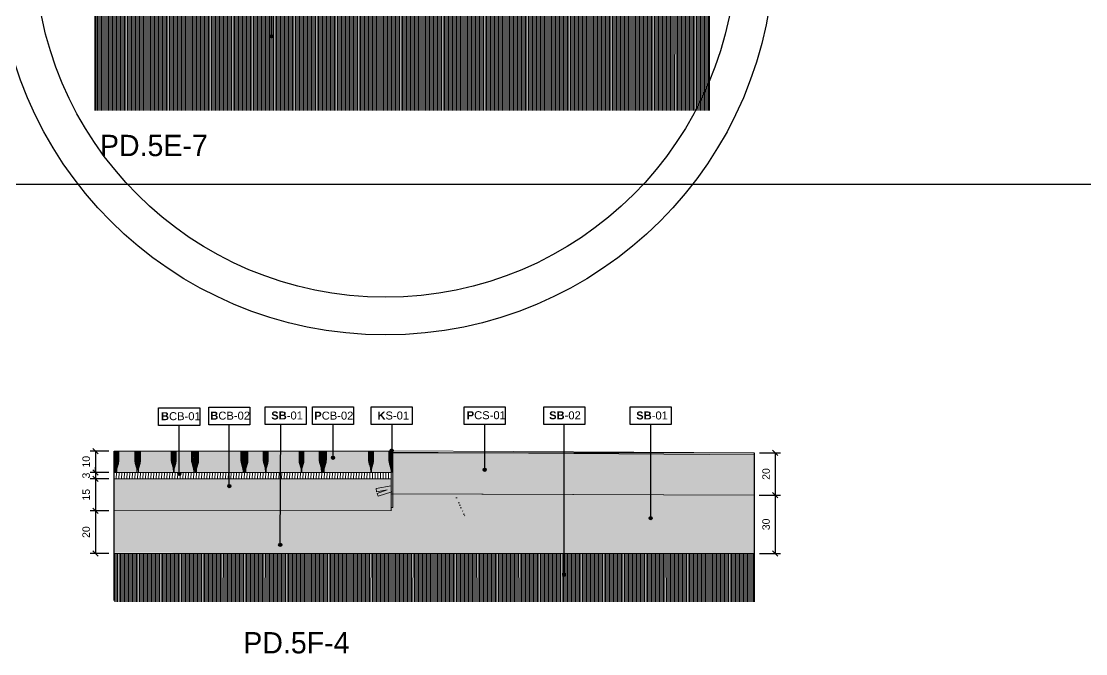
# Model space of a CAD drawing. Header units: metres. Extents: x -325 to 301, y -147 to 149.
# Drawn here: x 66.427 to 71.416, y 71.254 to 74.22 of the extents above; entities that cross this region are included whole.
import ezdxf

# ---------------------------------------------------------------- set-up
doc = ezdxf.new("R2010")
doc.units = ezdxf.units.M
doc.layers.get('Defpoints').update_dxf_attribs({"lineweight": 13})
doc.layers.add('-aux', color=50, linetype='Continuous', plot=False)
doc.layers.add('-AUX-QAD', color=5, linetype='Continuous', plot=False)
doc.layers.add('0-TX-1_25', color=7, linetype='Continuous', true_color=0x3f4f7f)
doc.layers.add('EIT_3 TR sorra', color=7, linetype='Continuous', true_color=0xd8ceb0)
for name, color, linetype, lineweight, true_color in [('03-TR-Paviment_05_Open Joint Precast Pavements', 7, 'Continuous', 5, 0xb3b3b3), ('3-TR sorra granitica', 7, 'Continuous', 0, 0xf2dac9), ('3-TR tot_u', 7, 'Continuous', 5, 0x787878)]:
    doc.layers.add(name, color=color, linetype=linetype, lineweight=lineweight, true_color=true_color)
for name, color, linetype, lineweight in [('1-CM', 7, 'Continuous', 0), ('2-metall', 5, 'Continuous', 0), ('3-TR Seleccionat', 44, 'Continuous', 0), ('3-TR Tot-u', 37, 'Continuous', 0)]:
    doc.layers.add(name, color=color, linetype=linetype, lineweight=lineweight)
for name, color, linetype in [('1-SECCIÓ', 1, 'Continuous'), ('A-KEYPLAN_HATCH', 7, 'Continuous'), ('A_TEXT_2', 7, 'Continuous')]:
    doc.layers.add(name, color=color, linetype=linetype)
doc.styles.get("Standard").update_dxf_attribs({"font": 'arial.ttf'})
doc.styles.add('x-llegenda materials$0$ENGRAVERS', font='TT0586M.TTF')
doc.dimstyles.new('ISO-25', dxfattribs={"dimtxt": 0.1, "dimasz": 0.1, "dimexe": 0.1, "dimexo": 0.1, "dimgap": 0.1, "dimtad": 1, "dimdec": 0, "dimlfac": 100, "dimzin": 9, "dimtxsty": 'Standard', "dimblk": 'OBLIQUE', "dimcen": 0.1, "dimadec": 0, "dimazin": 0, "dimtfac": 1, "dimtdec": 0, "dimtmove": 0, "dimatfit": 3, "dimldrblk": 'OBLIQUE', "dimfxl": 1, "dimarcsym": 0})
pattern_1 = [(44.414693, (37.685095, 1.8964118), (0.00187778743, 0.0066181336), [0.0085328125, -0.0017065625, 0, -0.0017065625])]
pattern_2 = [(44.414693, (38.283749, 1.8962253), (0.00187778743, 0.0066181336), [0.0085328125, -0.0017065625, 0, -0.0017065625])]

# ---------------------------------------------------------------- blocks, each defined once
blk = doc.blocks.new('POINT')
at = {"layer": '0-TX-1_25'}
h = blk.add_hatch(dxfattribs=at)
h.set_pattern_fill('ANGLE', color=256)
h.set_pattern_definition([(0, (-83.747, -12.726), (0, 6.985), [5.08, -1.905]), (90, (-83.747, -12.726), (-6.985, 4e-16), [5.08, -1.905])])
edge = h.paths.add_edge_path()
edge.add_arc((0, 0), 0.0075, 0, 360)
h = blk.add_hatch(color=256, dxfattribs=at)
h.dxf.hatch_style = 1
edge = h.paths.add_edge_path()
edge.add_arc((0, 0), 0.0075, 0, 360)
blk.add_circle((0, 0), 0.0075, dxfattribs=at)
blk = doc.blocks.new('_Oblique')
at = {"color": 0, "lineweight": -2}
blk.add_line((-0.5, -0.5), (0.5, 0.5), dxfattribs=at)
blk = doc.blocks.new('*D1165')
at = {"layer": '0-TX-1_25', "color": 0, "lineweight": -2, "transparency": 16777216}
for p, q in [((69.8866, 72.1969), (69.9861, 72.1969)), ((69.9611, 72.1969), (69.9611, 71.9969)), ((69.8857, 71.9969), (69.9861, 71.9969))]:
    blk.add_line(p, q, dxfattribs=at)
at = {"layer": 'Defpoints', "color": 0, "transparency": 16777216}
for p in [(69.8616, 72.1969), (69.8607, 71.9969), (69.9611, 71.9969)]:
    blk.add_point(p, dxfattribs=at)
at = {"layer": '0-TX-1_25', "color": 0, "lineweight": -2, "transparency": 16777216, "xscale": 0.025, "yscale": 0.025, "zscale": 0.025}
for p, rotation in [((69.9611, 72.1969), 90), ((69.9611, 71.9969), 270)]:
    blk.add_blockref('_Oblique', p, dxfattribs=dict(at, rotation=rotation))
at = {"layer": '0-TX-1_25', "color": 0, "transparency": 16777216, "insert": (69.9182, 72.0969), "char_height": 0.035, "attachment_point": 5, "rotation": 90}
blk.add_mtext('20', dxfattribs=at)
blk = doc.blocks.new('*D1166')
at = {"layer": '0-TX-1_25', "color": 0, "lineweight": -2, "transparency": 16777216}
for p, q in [((69.8866, 71.9969), (69.9861, 71.9969)), ((69.9611, 71.9969), (69.9611, 71.7246)), ((69.8866, 71.7246), (69.9861, 71.7246))]:
    blk.add_line(p, q, dxfattribs=at)
at = {"layer": 'Defpoints', "color": 0, "transparency": 16777216}
for p in [(69.8616, 71.9969), (69.8616, 71.7246), (69.9611, 71.7246)]:
    blk.add_point(p, dxfattribs=at)
at = {"layer": '0-TX-1_25', "color": 0, "lineweight": -2, "transparency": 16777216, "xscale": 0.025, "yscale": 0.025, "zscale": 0.025}
for p, rotation in [((69.9611, 71.9969), 90), ((69.9611, 71.7246), 270)]:
    blk.add_blockref('_Oblique', p, dxfattribs=dict(at, rotation=rotation))
at = {"layer": '0-TX-1_25', "color": 0, "transparency": 16777216, "insert": (69.9182, 71.8607), "char_height": 0.035, "attachment_point": 5, "rotation": 90}
blk.add_mtext('30', dxfattribs=at)
blk = doc.blocks.new('hatch keyplan 2')
at = {"layer": 'A-KEYPLAN_HATCH'}
blk.add_lwpolyline([(0, 0.00548), (0.01287, 0.00548), (0.01287, 0), (0, 0)], close=True, dxfattribs=at)
blk = doc.blocks.new('hatch keyplan')
at = {"layer": 'A-KEYPLAN_HATCH'}
blk.add_blockref('hatch keyplan 2', (1.43058, 0.85215), dxfattribs=at)
blk = doc.blocks.new('SB-01')
at = {"layer": 'A-KEYPLAN_HATCH'}
blk.add_blockref('hatch keyplan', (-1.43058, -0.85215), dxfattribs=at)
at = {"layer": 'A_TEXT_2', "insert": (-0.0008, 0.00403), "char_height": 0.0025, "attachment_point": 1}
blk.add_mtext_dynamic_manual_height_columns('\\pi0.00271;{\\fArial|b1|i0|c0|p34;SB}-01', width=0.0145619, gutter_width=0.015, heights=[0], dxfattribs=at)
blk = doc.blocks.new('SB-02')
at = {"layer": 'A-KEYPLAN_HATCH'}
blk.add_blockref('hatch keyplan', (-1.43058, -0.85215), dxfattribs=at)
at = {"layer": 'A_TEXT_2', "insert": (-0.0008, 0.00408), "char_height": 0.0025, "attachment_point": 1}
blk.add_mtext_dynamic_manual_height_columns('\\pi0.00249;{\\fArial|b1|i0|c0|p34;SB}-02', width=0.0145619, gutter_width=0.015, heights=[0], dxfattribs=at)
blk = doc.blocks.new('PCS01')
at = {"layer": 'A-KEYPLAN_HATCH'}
blk.add_blockref('hatch keyplan', (-1.42958, -0.85215), dxfattribs=at)
at = {"layer": 'A_TEXT_2', "insert": (0.0002, 0.00411), "char_height": 0.0025, "attachment_point": 1}
blk.add_mtext_dynamic_manual_height_columns('\\pi0.00161;{\\fArial|b1|i0|c0|p34;P}CS-01', width=0.0145619, gutter_width=0.015, heights=[0], dxfattribs=at)
blk = doc.blocks.new('B-CB02')
at = {"layer": 'A-KEYPLAN_HATCH'}
blk.add_blockref('hatch keyplan', (-1.43058, -0.85215), dxfattribs=at)
at = {"layer": 'A_TEXT_2', "insert": (-0.0008, 0.00409), "char_height": 0.0025, "attachment_point": 1}
blk.add_mtext_dynamic_manual_height_columns('\\pi0.00129;{\\fArial|b1|i0|c0|p34;B}CB-02', width=0.0145619, gutter_width=0.015, heights=[0], dxfattribs=at)
blk = doc.blocks.new('B-CB01')
at = {"layer": 'A-KEYPLAN_HATCH'}
blk.add_blockref('hatch keyplan', (-1.43058, -0.85215), dxfattribs=at)
at = {"layer": 'A_TEXT_2', "insert": (-0.0008, 0.00411), "char_height": 0.0025, "attachment_point": 1}
blk.add_mtext_dynamic_manual_height_columns('\\pi0.00152;{\\fArial|b1|i0|c0|p34;B}CB-01', width=0.0145619, gutter_width=0.015, heights=[0], dxfattribs=at)
blk = doc.blocks.new('PCB03')
at = {"layer": 'A-KEYPLAN_HATCH'}
blk.add_blockref('hatch keyplan', (-1.42958, -0.85215), dxfattribs=at)
at = {"layer": 'A_TEXT_2', "insert": (0.0002, 0.00399), "char_height": 0.0025, "attachment_point": 1}
blk.add_mtext_dynamic_manual_height_columns('\\pi0.00139;{\\fArial|b1|i0|c0|p34;P}CB-02', width=0.0145619, gutter_width=0.015, heights=[0], dxfattribs=at)
blk = doc.blocks.new('*D1167')
at = {"layer": '0-TX-1_25', "color": 0, "lineweight": -2, "transparency": 16777216}
for p, q in [((66.8379, 72.2046), (66.7491, 72.2046)), ((66.7741, 72.2046), (66.7741, 72.1046)), ((66.8379, 72.1046), (66.7491, 72.1046))]:
    blk.add_line(p, q, dxfattribs=at)
at = {"layer": 'Defpoints', "color": 0, "transparency": 16777216}
for p in [(66.8629, 72.2046), (66.7741, 72.1046), (66.8629, 72.1046)]:
    blk.add_point(p, dxfattribs=at)
at = {"layer": '0-TX-1_25', "color": 0, "lineweight": -2, "transparency": 16777216, "xscale": 0.025, "yscale": 0.025, "zscale": 0.025}
for p, rotation in [((66.7741, 72.2046), 90), ((66.7741, 72.1046), 270)]:
    blk.add_blockref('_Oblique', p, dxfattribs=dict(at, rotation=rotation))
at = {"layer": '0-TX-1_25', "color": 0, "transparency": 16777216, "insert": (66.7312, 72.1546), "char_height": 0.035, "attachment_point": 5, "rotation": 90}
blk.add_mtext('10', dxfattribs=at)
blk = doc.blocks.new('*D1168')
at = {"layer": '0-TX-1_25', "color": 0, "lineweight": -2, "transparency": 16777216}
for p, q in [((66.8379, 72.1046), (66.7491, 72.1046)), ((66.7741, 72.1046), (66.7741, 72.1296)), ((66.7741, 72.1046), (66.7741, 72.0746)), ((66.8379, 72.0746), (66.7491, 72.0746)), ((66.7741, 72.0746), (66.7741, 72.0496))]:
    blk.add_line(p, q, dxfattribs=at)
at = {"layer": 'Defpoints', "color": 0, "transparency": 16777216}
for p in [(66.8629, 72.1046), (66.7741, 72.0746), (66.8629, 72.0746)]:
    blk.add_point(p, dxfattribs=at)
at = {"layer": '0-TX-1_25', "color": 0, "lineweight": -2, "transparency": 16777216, "xscale": 0.025, "yscale": 0.025, "zscale": 0.025}
for p, rotation in [((66.7741, 72.1046), 270), ((66.7741, 72.0746), 90)]:
    blk.add_blockref('_Oblique', p, dxfattribs=dict(at, rotation=rotation))
at = {"layer": '0-TX-1_25', "color": 0, "transparency": 16777216, "insert": (66.7312, 72.0896), "char_height": 0.035, "attachment_point": 5, "rotation": 90}
blk.add_mtext('3', dxfattribs=at)
blk = doc.blocks.new('*D1163')
at = {"layer": '0-TX-1_25', "color": 0, "lineweight": -2, "transparency": 16777216}
for p, q in [((66.8377, 72.0744), (66.7491, 72.0744)), ((66.7741, 72.0744), (66.7741, 71.9246)), ((66.8377, 71.9246), (66.7491, 71.9246))]:
    blk.add_line(p, q, dxfattribs=at)
at = {"layer": 'Defpoints', "color": 0, "transparency": 16777216}
for p in [(66.8627, 72.0744), (66.7741, 71.9246), (66.8627, 71.9246)]:
    blk.add_point(p, dxfattribs=at)
at = {"layer": '0-TX-1_25', "color": 0, "lineweight": -2, "transparency": 16777216, "xscale": 0.025, "yscale": 0.025, "zscale": 0.025}
for p, rotation in [((66.7741, 72.0744), 90), ((66.7741, 71.9246), 270)]:
    blk.add_blockref('_Oblique', p, dxfattribs=dict(at, rotation=rotation))
at = {"layer": '0-TX-1_25', "color": 0, "transparency": 16777216, "insert": (66.7312, 71.9995), "char_height": 0.035, "attachment_point": 5, "rotation": 90}
blk.add_mtext('15', dxfattribs=at)
blk = doc.blocks.new('*D1164')
at = {"layer": '0-TX-1_25', "color": 0, "lineweight": -2, "transparency": 16777216}
for p, q in [((66.8374, 71.9244), (66.7491, 71.9244)), ((66.7741, 71.9244), (66.7741, 71.7246)), ((66.8374, 71.7246), (66.7491, 71.7246))]:
    blk.add_line(p, q, dxfattribs=at)
at = {"layer": 'Defpoints', "color": 0, "transparency": 16777216}
for p in [(66.8624, 71.9244), (66.7741, 71.7246), (66.8624, 71.7246)]:
    blk.add_point(p, dxfattribs=at)
at = {"layer": '0-TX-1_25', "color": 0, "lineweight": -2, "transparency": 16777216, "xscale": 0.025, "yscale": 0.025, "zscale": 0.025}
for p, rotation in [((66.7741, 71.9244), 90), ((66.7741, 71.7246), 270)]:
    blk.add_blockref('_Oblique', p, dxfattribs=dict(at, rotation=rotation))
at = {"layer": '0-TX-1_25', "color": 0, "transparency": 16777216, "insert": (66.7312, 71.8245), "char_height": 0.035, "attachment_point": 5, "rotation": 90}
blk.add_mtext('20', dxfattribs=at)
blk = doc.blocks.new('K05')
at = {"layer": 'A-KEYPLAN_HATCH'}
blk.add_blockref('hatch keyplan', (-1.43058, -0.85215), dxfattribs=at)
at = {"layer": 'A_TEXT_2', "insert": (-0.0008, 0.00402), "char_height": 0.0025, "attachment_point": 1}
blk.add_mtext_dynamic_manual_height_columns('\\pi0.00278;{\\fArial|b1|i0|c0|p34;K}S-01', width=0.0145619, gutter_width=0.015, heights=[0], dxfattribs=at)
blk = doc.blocks.new('PROFIL 150x1')
at = {"layer": '2-metall'}
blk.add_hatch(color=256, dxfattribs=at).paths.add_polyline_path([(-0.0016, 0.1501), (-0.0016, 0.003), (-0.0015, -0.0467), (-0.0065, -0.0467), (-0.0066, 0.1501)])
blk.add_line((-0.0066, 0), (-0.0066, 0), dxfattribs=at)
for points in [[(-0.0065, -0.0467), (-0.0015, -0.0467), (-0.0065, -0.0467), (-0.0066, 0.1501), (-0.0016, 0.1501)], [(-0.0009, 0.0288), (0.0512, 0.0192), (0.0491, 0.0078), (0.013, 0.0145), (0.0473, 0.0025), (0.0437, -0.0076), (-0.0037, 0.0083)]]:
    blk.add_lwpolyline(points, dxfattribs=at)

msp = doc.modelspace()

# ---------------------------------------------------------------- hatches: boundary and pattern name
at = {"layer": '03-TR-Paviment_05_Open Joint Precast Pavements'}
h = msp.add_hatch(color=256, dxfattribs=at)
h.dxf.hatch_style = 1
edge = h.paths.add_edge_path()
edge.add_line((66.9692, 72.1042), (66.9692, 72.1123))
edge.add_arc((66.9208, 72.1124), 0.0484, 359.9821, 375.9812)
edge.add_line((66.9673, 72.1257), (66.9614, 72.1464))
edge.add_arc((67.0163, 72.1622), 0.0571, 179.9821, 195.9812, ccw=False)
edge.add_line((66.9592, 72.1622), (66.9592, 72.2033))
edge.add_line((66.9592, 72.2033), (66.9584, 72.2033))
edge.add_line((66.9584, 72.2033), (66.9584, 72.2042))
edge.add_line((66.9584, 72.2042), (66.8851, 72.2042))
edge.add_line((66.8851, 72.2042), (66.8851, 72.2033))
edge.add_line((66.8851, 72.2033), (66.8843, 72.2033))
edge.add_line((66.8843, 72.2033), (66.8843, 72.1622))
edge.add_arc((66.8271, 72.1622), 0.0571, 343.9831, 359.9821, ccw=False)
edge.add_line((66.8821, 72.1465), (66.8761, 72.1257))
edge.add_arc((66.9226, 72.1124), 0.0484, 163.9831, 179.9821)
edge.add_line((66.8742, 72.1124), (66.8742, 72.1042))
edge.add_line((66.8742, 72.1042), (66.9692, 72.1042))
h = msp.add_hatch(color=256, dxfattribs=at)
h.dxf.hatch_style = 1
edge = h.paths.add_edge_path()
edge.add_line((67.1417, 72.1041), (67.1417, 72.1123))
edge.add_arc((67.0933, 72.1123), 0.0484, 359.9821, 375.9812)
edge.add_line((67.1398, 72.1256), (67.1339, 72.1464))
edge.add_arc((67.1888, 72.1621), 0.0571, 179.9821, 195.9812, ccw=False)
edge.add_line((67.1317, 72.1621), (67.1317, 72.2033))
edge.add_line((67.1317, 72.2033), (67.1309, 72.2033))
edge.add_line((67.1309, 72.2033), (67.1309, 72.2041))
edge.add_line((67.1309, 72.2041), (66.985, 72.2041))
edge.add_line((66.985, 72.2041), (66.985, 72.2033))
edge.add_line((66.985, 72.2033), (66.9843, 72.2033))
edge.add_line((66.9843, 72.2033), (66.9842, 72.1622))
edge.add_arc((66.9271, 72.1622), 0.0571, 343.9831, 359.9821, ccw=False)
edge.add_line((66.982, 72.1464), (66.9761, 72.1257))
edge.add_arc((67.0226, 72.1123), 0.0484, 163.9831, 179.9821)
edge.add_line((66.9742, 72.1123), (66.9742, 72.1041))
edge.add_line((66.9742, 72.1041), (67.1417, 72.1041))
h = msp.add_hatch(color=256, dxfattribs=at)
h.dxf.hatch_style = 1
edge = h.paths.add_edge_path()
edge.add_line((67.2366, 72.1041), (67.2366, 72.1123))
edge.add_arc((67.1882, 72.1123), 0.0484, 359.9821, 375.9812)
edge.add_line((67.2348, 72.1256), (67.2288, 72.1464))
edge.add_arc((67.2838, 72.1621), 0.0571, 179.9821, 195.9812, ccw=False)
edge.add_line((67.2266, 72.1621), (67.2266, 72.2032))
edge.add_line((67.2266, 72.2032), (67.2258, 72.2032))
edge.add_line((67.2258, 72.2032), (67.2258, 72.2041))
edge.add_line((67.2258, 72.2041), (67.1525, 72.2041))
edge.add_line((67.1525, 72.2041), (67.1525, 72.2032))
edge.add_line((67.1525, 72.2032), (67.1517, 72.2032))
edge.add_line((67.1517, 72.2032), (67.1517, 72.1621))
edge.add_arc((67.0946, 72.1621), 0.0571, 343.9831, 359.9821, ccw=False)
edge.add_line((67.1495, 72.1464), (67.1436, 72.1256))
edge.add_arc((67.1901, 72.1123), 0.0484, 163.9831, 179.9821)
edge.add_line((67.1417, 72.1123), (67.1417, 72.1041))
edge.add_line((67.1417, 72.1041), (67.2366, 72.1041))
h = msp.add_hatch(color=256, dxfattribs=at)
h.dxf.hatch_style = 1
edge = h.paths.add_edge_path()
edge.add_line((67.4679, 72.104), (67.4679, 72.1122))
edge.add_arc((67.4195, 72.1122), 0.0484, 359.9821, 375.9812)
edge.add_line((67.466, 72.1255), (67.4601, 72.1463))
edge.add_arc((67.515, 72.162), 0.0571, 179.9821, 195.9812, ccw=False)
edge.add_line((67.4579, 72.162), (67.4579, 72.2032))
edge.add_line((67.4579, 72.2032), (67.4571, 72.2032))
edge.add_line((67.4571, 72.2032), (67.4571, 72.204))
edge.add_line((67.4571, 72.204), (67.2575, 72.2041))
edge.add_line((67.2575, 72.2041), (67.2575, 72.2032))
edge.add_line((67.2575, 72.2032), (67.2567, 72.2032))
edge.add_line((67.2567, 72.2032), (67.2567, 72.1621))
edge.add_arc((67.1995, 72.1621), 0.0571, 343.9831, 359.9821, ccw=False)
edge.add_line((67.2545, 72.1463), (67.2485, 72.1256))
edge.add_arc((67.2951, 72.1122), 0.0484, 163.9831, 179.9821)
edge.add_line((67.2466, 72.1123), (67.2466, 72.1041))
edge.add_line((67.2466, 72.1041), (67.4679, 72.104))
h = msp.add_hatch(color=256, dxfattribs=at)
h.dxf.hatch_style = 1
edge = h.paths.add_edge_path()
edge.add_line((67.5728, 72.104), (67.5728, 72.1122))
edge.add_arc((67.5244, 72.1122), 0.0484, 359.9822, 375.9812)
edge.add_line((67.571, 72.1255), (67.565, 72.1462))
edge.add_arc((67.62, 72.162), 0.0571, 179.9821, 195.9812, ccw=False)
edge.add_line((67.5628, 72.162), (67.5628, 72.2031))
edge.add_line((67.5628, 72.2031), (67.562, 72.2031))
edge.add_line((67.562, 72.2031), (67.562, 72.204))
edge.add_line((67.562, 72.204), (67.4887, 72.204))
edge.add_line((67.4887, 72.204), (67.4887, 72.2031))
edge.add_line((67.4887, 72.2031), (67.4879, 72.2031))
edge.add_line((67.4879, 72.2031), (67.4879, 72.162))
edge.add_arc((67.4308, 72.162), 0.0571, 343.9831, 359.9821, ccw=False)
edge.add_line((67.4857, 72.1463), (67.4798, 72.1255))
edge.add_arc((67.5263, 72.1122), 0.0484, 163.9831, 179.9821)
edge.add_line((67.4779, 72.1122), (67.4779, 72.104))
edge.add_line((67.4779, 72.104), (67.5728, 72.104))
h = msp.add_hatch(color=256, dxfattribs=at)
h.dxf.hatch_style = 1
edge = h.paths.add_edge_path()
edge.add_line((67.7403, 72.1039), (67.7403, 72.1121))
edge.add_arc((67.6919, 72.1121), 0.0484, 359.9821, 375.9812)
edge.add_line((67.7385, 72.1255), (67.7325, 72.1462))
edge.add_arc((67.7875, 72.1619), 0.0571, 179.9821, 195.9812, ccw=False)
edge.add_line((67.7303, 72.1619), (67.7303, 72.2031))
edge.add_line((67.7303, 72.2031), (67.7295, 72.2031))
edge.add_line((67.7295, 72.2031), (67.7295, 72.2039))
edge.add_line((67.7295, 72.2039), (67.5837, 72.204))
edge.add_line((67.5837, 72.204), (67.5837, 72.2031))
edge.add_line((67.5837, 72.2031), (67.5829, 72.2031))
edge.add_line((67.5829, 72.2031), (67.5829, 72.162))
edge.add_arc((67.5257, 72.162), 0.0571, 343.9831, 359.9821, ccw=False)
edge.add_line((67.5807, 72.1462), (67.5747, 72.1255))
edge.add_arc((67.6213, 72.1121), 0.0484, 163.9831, 179.9821)
edge.add_line((67.5728, 72.1122), (67.5728, 72.104))
edge.add_line((67.5728, 72.104), (67.7403, 72.1039))
h = msp.add_hatch(color=256, dxfattribs=at)
h.dxf.hatch_style = 1
edge = h.paths.add_edge_path()
edge.add_line((67.8353, 72.1039), (67.8353, 72.1121))
edge.add_arc((67.7869, 72.1121), 0.0484, 359.9821, 375.9812)
edge.add_line((67.8334, 72.1254), (67.8275, 72.1462))
edge.add_arc((67.8824, 72.1619), 0.0571, 179.9821, 195.9812, ccw=False)
edge.add_line((67.8253, 72.1619), (67.8253, 72.203))
edge.add_line((67.8253, 72.203), (67.8245, 72.203))
edge.add_line((67.8245, 72.203), (67.8245, 72.2039))
edge.add_line((67.8245, 72.2039), (67.7512, 72.2039))
edge.add_line((67.7512, 72.2039), (67.7512, 72.2031))
edge.add_line((67.7512, 72.2031), (67.7504, 72.2031))
edge.add_line((67.7504, 72.2031), (67.7504, 72.1619))
edge.add_arc((67.6932, 72.162), 0.0571, 343.9831, 359.9822, ccw=False)
edge.add_line((67.7482, 72.1462), (67.7422, 72.1255))
edge.add_arc((67.7888, 72.1121), 0.0484, 163.9831, 179.9821)
edge.add_line((67.7403, 72.1121), (67.7403, 72.1039))
edge.add_line((67.7403, 72.1039), (67.8353, 72.1039))
h = msp.add_hatch(color=256, dxfattribs=at)
h.dxf.hatch_style = 1
edge = h.paths.add_edge_path()
edge.add_line((68.0665, 72.1038), (68.0665, 72.112))
edge.add_arc((68.0181, 72.112), 0.0484, 359.9821, 375.9812)
edge.add_line((68.0647, 72.1254), (68.0587, 72.1461))
edge.add_arc((68.1137, 72.1618), 0.0571, 179.9821, 195.9812, ccw=False)
edge.add_line((68.0565, 72.1618), (68.0565, 72.203))
edge.add_line((68.0565, 72.203), (68.0557, 72.203))
edge.add_line((68.0557, 72.203), (68.0557, 72.2038))
edge.add_line((68.0557, 72.2038), (67.8562, 72.2039))
edge.add_line((67.8562, 72.2039), (67.8562, 72.203))
edge.add_line((67.8562, 72.203), (67.8554, 72.203))
edge.add_line((67.8554, 72.203), (67.8553, 72.1619))
edge.add_arc((67.7982, 72.1619), 0.0571, 343.9831, 359.9822, ccw=False)
edge.add_line((67.8531, 72.1462), (67.8472, 72.1254))
edge.add_arc((67.8937, 72.1121), 0.0484, 163.9831, 179.9821)
edge.add_line((67.8453, 72.1121), (67.8453, 72.1039))
edge.add_line((67.8453, 72.1039), (68.0665, 72.1038))
h = msp.add_hatch(color=256, dxfattribs=at)
h.dxf.hatch_style = 1
edge = h.paths.add_edge_path()
edge.add_line((68.1615, 72.1042), (68.1615, 72.1124))
edge.add_arc((68.1131, 72.1124), 0.0484, 359.9821, 375.9812)
edge.add_line((68.1596, 72.1257), (68.1537, 72.1465))
edge.add_arc((68.2086, 72.1622), 0.0571, 179.9821, 195.9812, ccw=False)
edge.add_line((68.1515, 72.1622), (68.1515, 72.2033))
edge.add_line((68.1515, 72.2033), (68.1507, 72.2033))
edge.add_line((68.1507, 72.2033), (68.1507, 72.2042))
edge.add_line((68.1507, 72.2042), (68.0774, 72.2042))
edge.add_line((68.0774, 72.2042), (68.0774, 72.2034))
edge.add_line((68.0774, 72.2034), (68.0766, 72.2034))
edge.add_line((68.0766, 72.2034), (68.0766, 72.1622))
edge.add_arc((68.0194, 72.1623), 0.0571, 343.9831, 359.9821, ccw=False)
edge.add_line((68.0744, 72.1465), (68.0684, 72.1258))
edge.add_arc((68.115, 72.1124), 0.0484, 163.9831, 179.9821)
edge.add_line((68.0665, 72.1124), (68.0665, 72.1042))
edge.add_line((68.0665, 72.1042), (68.1615, 72.1042))
at = {"layer": '3-TR Seleccionat'}
h = msp.add_hatch(dxfattribs=at)
h.set_pattern_fill('ANSI31', color=256, scale=0.002, angle=225, style=0)
h.set_pattern_definition([(270, (441144.3122525, -650762.196315), (-0.00635, -2e-18), [])])
h.paths.add_polyline_path([(66.7713, 73.8009), (69.6513, 73.8009), (69.6473, 74.5159), (67.9838, 74.4828), (67.9309, 74.2829), (66.771, 74.2827)])
h = msp.add_hatch(dxfattribs=at)
h.set_pattern_fill('ANSI31', color=256, scale=0.002, angle=45, style=0)
h.set_pattern_definition([(90, (-441007.410544, -650764.6705644), (-0.00635, 1e-18), [])])
h.paths.add_polyline_path([(68.5196, 71.7246), (68.5154, 71.7246), (68.1629, 71.7246), (66.8629, 71.7246), (66.8616, 71.4969), (69.8616, 71.4969), (69.8616, 71.7246)])
at = {"layer": '3-TR sorra granitica'}
h = msp.add_hatch(dxfattribs=at)
h.set_pattern_fill('LINE', color=256, scale=0.1, angle=52.7216, style=0)
h.set_pattern_definition([(88.3680556, (96.542492, 279.543526), (-0.0124949299, 0.0003559869), [])])
h.paths.add_polyline_path([(66.8629, 72.1046), (66.8629, 72.0746), (68.1602, 72.0746), (68.1629, 72.1046)])
at = {"layer": '3-TR Tot-u'}
h = msp.add_hatch(dxfattribs=at)
h.set_pattern_fill('EARTH', color=256, scale=0.005, angle=-80.8248, style=0)
h.set_pattern_definition([(279.175244, (20.832188, 76.938683), (0.036406452, -0.026281081), [0.03175, -0.03175]), (279.175244, (20.843942, 76.940582), (0.036406452, -0.026281081), [0.03175, -0.03175]), (279.175244, (20.855696, 76.94248), (0.036406452, -0.026281081), [0.03175, -0.03175]), (9.175244, (20.860246, 76.939195), (0.026281081, 0.036406452), [0.03175, -0.03175]), (9.175244, (20.862145, 76.92744), (0.026281081, 0.036406452), [0.03175, -0.03175]), (9.175244, (20.864043, 76.915687), (0.026281081, 0.036406452), [0.03175, -0.03175])])
h.paths.add_polyline_path([(68.5892, 71.7246), (69.8616, 71.7246), (69.8616, 71.9969), (68.1602, 72.0043), (68.1602, 71.9245), (66.8629, 71.9246), (66.862, 71.7277)])
h = msp.add_hatch(dxfattribs=at)
h.set_pattern_fill('EARTH', color=256, scale=0.005, angle=-80.8248, style=0)
h.set_pattern_definition([(44.999999995, (-269464.74701, 738634.193155), (3.8e-12, 0.0449012806053), [0.03175, -0.03175]), (44.999999995, (-269464.75543, 738634.201574), (3.8e-12, 0.0449012806053), [0.03175, -0.03175]), (44.999999995, (-269464.76385, 738634.209993), (3.8e-12, 0.0449012806053), [0.03175, -0.03175]), (134.999999995, (-269464.76385, 738634.215606), (-0.0449012806053, 3.8e-12), [0.03175, -0.03175]), (134.999999995, (-269464.75543, 738634.224025), (-0.0449012806053, 3.8e-12), [0.03175, -0.03175]), (134.999999995, (-269464.74701, 738634.232444), (-0.0449012806053, 3.8e-12), [0.03175, -0.03175])])
h.paths.add_polyline_path([(68.5183, 71.8709), (68.5196, 71.8709), (68.4616, 71.9969)])
at = {"layer": '3-TR tot_u'}
h = msp.add_hatch(dxfattribs=at)
h.set_pattern_fill('AR-CONC', color=256, scale=0.0002, angle=90.2664)
h.set_pattern_definition([(140.266414, (34.146958, 4.47778), (0.003018359, 0.036451363), [0.00381, -0.04191]), (85.266414, (34.14696, 4.47778), (-0.038178181, -0.007226283), [0.003048, -0.033528117]), (190.71786, (34.14721, 4.480817), (-0.035159821, 0.02922508), [0.003238002, -0.035618049]), (136.450614, (34.1368, 4.477732), (0.008156283, 0.05425432), [0.005715, -0.062865]), (186.90197, (34.13748, 4.482254), (-0.049705466, 0.047250218), [0.004857005, -0.05342712]), (81.450565, (34.1368, 4.47773), (-0.049705466, 0.047250218), [0.004571993, -0.050291946]), (111.266414, (34.139315, 4.482824), (0.020311824, 0.030417653), [0.00381, -0.04191]), (56.266414, (34.139315, 4.482824), (-0.036894668, 0.012188985), [0.003048, -0.033528]), (161.71786, (34.141007, 4.48536), (-0.016582845, 0.042606638), [0.003238002, -0.035617988]), (127.766414, (34.146958, 4.47778), (-0.0169136972, 0.0005390813), [0, -0.0331216, 0, -0.034036, 0, -0.033655]), (97.766414, (34.146958, 4.47778), (-0.020098038, 0.0132706243), [0, -0.0194056, 0, -0.0323596, 0, -0.012827]), (57.766414, (34.147011, 4.466451), (0.0010196429, 0.0271231534), [0, -0.0127, 0, -0.039624, 0, -0.052578]), (47.766414, (34.147035, 4.461372), (-0.005222997, 0.0296018704), [0, -0.01651, 0, -0.0263144, 0, -0.037338])])
h.paths.add_polyline_path([(68.1702, 72.1967), (68.1702, 72.0043), (69.8616, 71.9969), (69.8616, 72.1869)])
h = msp.add_hatch(dxfattribs=at)
h.set_pattern_fill('AR-CONC', color=256, scale=0.0002, angle=90.2664)
h.set_pattern_definition([(140.266414, (32.54827, 4.355625), (0.003018359, 0.036451363), [0.00381, -0.04191]), (85.266414, (32.54827, 4.355625), (-0.038178181, -0.007226283), [0.003048, -0.033528117]), (190.71786, (32.548522, 4.358662), (-0.035159821, 0.02922508), [0.003238002, -0.035618049]), (136.450614, (32.53811, 4.355577), (0.008156283, 0.05425432), [0.005715, -0.062865]), (186.90197, (32.53879, 4.3601), (-0.049705466, 0.047250218), [0.004857005, -0.05342712]), (81.450565, (32.53811, 4.35558), (-0.049705466, 0.047250218), [0.004571993, -0.050291946]), (111.266414, (32.540627, 4.36067), (0.020311824, 0.030417653), [0.00381, -0.04191]), (56.266414, (32.540627, 4.36067), (-0.036894668, 0.012188985), [0.003048, -0.033528]), (161.71786, (32.54232, 4.363204), (-0.016582845, 0.042606638), [0.003238002, -0.035617988]), (127.766414, (32.548271, 4.355625), (-0.0169136972, 0.0005390813), [0, -0.0331216, 0, -0.034036, 0, -0.033655]), (97.766414, (32.548271, 4.355625), (-0.020098038, 0.0132706243), [0, -0.0194056, 0, -0.0323596, 0, -0.012827]), (57.766414, (32.548324, 4.344296), (0.0010196429, 0.0271231534), [0, -0.0127, 0, -0.039624, 0, -0.052578]), (47.766414, (32.548347, 4.339216), (-0.005222997, 0.0296018704), [0, -0.01651, 0, -0.0263144, 0, -0.037338])])
h.paths.add_polyline_path([(68.1602, 72.0746), (66.8629, 72.0746), (66.8629, 71.9246), (66.8759, 71.9246), (68.1602, 71.9246)])
at = {"layer": 'EIT_3 TR sorra'}
h = msp.add_hatch(dxfattribs=at)
h.set_pattern_fill('ANSI36', color=256, scale=0.001075, angle=-0.5853, style=0, double=1)
h.set_pattern_definition([(44.414693, (37.5843344, 1.895571), (0.00187778743, 0.0066181336), [0.0085328125, -0.0017065625, 0, -0.0017065625])])
edge = h.paths.add_edge_path()
edge.add_line((66.8734, 72.1033), (66.8742, 72.1046))
edge.add_line((66.8742, 72.1046), (66.8629, 72.1046))
edge.add_line((66.8629, 72.1046), (66.8628, 72.1426))
edge.add_line((66.8628, 72.1426), (66.8629, 72.1609))
edge.add_line((66.8629, 72.1609), (66.8629, 72.2025))
edge.add_line((66.8629, 72.2025), (66.8835, 72.2025))
edge.add_line((66.8835, 72.2025), (66.8835, 72.1613))
edge.add_arc((66.8263, 72.1614), 0.0571, 343.9831, 359.9821, ccw=False)
edge.add_line((66.8813, 72.1456), (66.8753, 72.1248))
edge.add_arc((66.9037, 72.1132), 0.0307, 157.6871, 196.1769)
edge.add_line((66.8742, 72.1046), (66.8734, 72.1033))
h = msp.add_hatch(dxfattribs=at)
h.set_pattern_fill('ANSI36', color=256, scale=0.001075, angle=-0.5853, style=0, double=1)
h.set_pattern_definition(pattern_1)
edge = h.paths.add_edge_path()
edge.add_line((66.9742, 72.1041), (66.9692, 72.1123))
edge.add_arc((66.944, 72.1156), 0.0254, 352.5769, 383.3823)
edge.add_line((66.9673, 72.1257), (66.9622, 72.1434))
edge.add_line((66.9622, 72.1434), (66.9592, 72.1617))
edge.add_line((66.9592, 72.1617), (66.9592, 72.2033))
edge.add_line((66.9592, 72.2033), (66.9843, 72.2033))
edge.add_line((66.9843, 72.2033), (66.9842, 72.1622))
edge.add_arc((66.9271, 72.1622), 0.0571, 343.9831, 359.9821, ccw=False)
edge.add_line((66.982, 72.1464), (66.9761, 72.1257))
edge.add_arc((66.9596, 72.1257), 0.0165, 305.6476, 359.801, ccw=False)
edge.add_line((66.9692, 72.1123), (66.9742, 72.1041))
h = msp.add_hatch(dxfattribs=at)
h.set_pattern_fill('ANSI36', color=256, scale=0.001075, angle=-0.5853, style=0, double=1)
h.set_pattern_definition(pattern_1)
edge = h.paths.add_edge_path()
edge.add_line((67.1417, 72.1041), (67.1417, 72.1123))
edge.add_arc((67.0933, 72.1123), 0.0484, 359.9821, 375.9812)
edge.add_line((67.1398, 72.1256), (67.1339, 72.1464))
edge.add_arc((67.1888, 72.1621), 0.0571, 179.9822, 195.9812, ccw=False)
edge.add_line((67.1317, 72.1621), (67.1317, 72.2033))
edge.add_line((67.1317, 72.2033), (67.1517, 72.2032))
edge.add_line((67.1517, 72.2032), (67.1517, 72.1621))
edge.add_arc((67.0946, 72.1621), 0.0571, 343.9831, 359.9821, ccw=False)
edge.add_line((67.1495, 72.1464), (67.1436, 72.1256))
edge.add_arc((67.1901, 72.1123), 0.0484, 163.9831, 179.9821)
edge.add_line((67.1417, 72.1123), (67.1417, 72.1041))
h = msp.add_hatch(dxfattribs=at)
h.set_pattern_fill('ANSI36', color=256, scale=0.001075, angle=-0.5853, style=0, double=1)
h.set_pattern_definition(pattern_1)
edge = h.paths.add_edge_path()
edge.add_line((67.2466, 72.1041), (67.2366, 72.1041))
edge.add_line((67.2366, 72.1041), (67.2366, 72.1123))
edge.add_arc((67.1882, 72.1123), 0.0484, 359.9821, 375.9812)
edge.add_line((67.2348, 72.1256), (67.2288, 72.1463))
edge.add_arc((67.2838, 72.1621), 0.0571, 179.9821, 195.9812, ccw=False)
edge.add_line((67.2266, 72.1621), (67.2266, 72.2032))
edge.add_line((67.2266, 72.2032), (67.2567, 72.2032))
edge.add_line((67.2567, 72.2032), (67.2567, 72.1621))
edge.add_arc((67.1995, 72.1621), 0.0571, 343.9831, 359.9822, ccw=False)
edge.add_line((67.2545, 72.1463), (67.2485, 72.1256))
edge.add_arc((67.2951, 72.1122), 0.0484, 163.9831, 179.9821)
edge.add_line((67.2466, 72.1123), (67.2466, 72.1041))
edge.add_line((67.2466, 72.1041), (67.2366, 72.1041))
h = msp.add_hatch(dxfattribs=at)
h.set_pattern_fill('ANSI36', color=256, scale=0.001075, angle=-0.5853, style=0, double=1)
h.set_pattern_definition(pattern_2)
edge = h.paths.add_edge_path()
edge.add_line((67.4779, 72.104), (67.4679, 72.104))
edge.add_line((67.4679, 72.104), (67.4679, 72.1122))
edge.add_arc((67.4195, 72.1122), 0.0484, 359.9821, 375.9812)
edge.add_line((67.466, 72.1255), (67.4601, 72.1463))
edge.add_arc((67.515, 72.162), 0.0571, 179.9821, 195.9812, ccw=False)
edge.add_line((67.4579, 72.162), (67.4579, 72.2032))
edge.add_line((67.4579, 72.2032), (67.4879, 72.2031))
edge.add_line((67.4879, 72.2031), (67.4879, 72.162))
edge.add_arc((67.4308, 72.162), 0.0571, 343.9831, 359.9822, ccw=False)
edge.add_line((67.4857, 72.1463), (67.4798, 72.1255))
edge.add_arc((67.5263, 72.1122), 0.0484, 163.9831, 179.9821)
edge.add_line((67.4779, 72.1122), (67.4779, 72.104))
edge.add_line((67.4779, 72.104), (67.4679, 72.104))
h = msp.add_hatch(dxfattribs=at)
h.set_pattern_fill('ANSI36', color=256, scale=0.001075, angle=-0.5853, style=0, double=1)
h.set_pattern_definition(pattern_2)
edge = h.paths.add_edge_path()
edge.add_line((67.5728, 72.104), (67.5728, 72.1122))
edge.add_arc((67.5244, 72.1122), 0.0484, 359.9821, 375.9812)
edge.add_line((67.571, 72.1255), (67.565, 72.1462))
edge.add_arc((67.62, 72.162), 0.0571, 179.9821, 195.9812, ccw=False)
edge.add_line((67.5628, 72.162), (67.5628, 72.2031))
edge.add_line((67.5628, 72.2031), (67.5829, 72.2031))
edge.add_line((67.5829, 72.2031), (67.5829, 72.162))
edge.add_arc((67.5257, 72.162), 0.0571, 343.9831, 359.9821, ccw=False)
edge.add_line((67.5807, 72.1462), (67.5747, 72.1255))
edge.add_arc((67.6213, 72.1121), 0.0484, 163.9831, 179.9821)
edge.add_line((67.5728, 72.1122), (67.5728, 72.104))
h = msp.add_hatch(dxfattribs=at)
h.set_pattern_fill('ANSI36', color=256, scale=0.001075, angle=-0.5853, style=0, double=1)
h.set_pattern_definition(pattern_2)
edge = h.paths.add_edge_path()
edge.add_line((67.7403, 72.1039), (67.7403, 72.1121))
edge.add_arc((67.6919, 72.1121), 0.0484, 359.9821, 375.9812)
edge.add_line((67.7385, 72.1254), (67.7325, 72.1462))
edge.add_arc((67.7875, 72.1619), 0.0571, 179.9821, 195.9812, ccw=False)
edge.add_line((67.7303, 72.1619), (67.7303, 72.2031))
edge.add_line((67.7303, 72.2031), (67.7504, 72.2031))
edge.add_line((67.7504, 72.2031), (67.7504, 72.1619))
edge.add_arc((67.6932, 72.162), 0.0571, 343.9831, 359.9821, ccw=False)
edge.add_line((67.7482, 72.1462), (67.7422, 72.1254))
edge.add_arc((67.7888, 72.1121), 0.0484, 163.9831, 179.9821)
edge.add_line((67.7403, 72.1121), (67.7403, 72.1039))
h = msp.add_hatch(dxfattribs=at)
h.set_pattern_fill('ANSI36', color=256, scale=0.001075, angle=-0.5853, style=0, double=1)
h.set_pattern_definition(pattern_2)
edge = h.paths.add_edge_path()
edge.add_line((67.8453, 72.1039), (67.8353, 72.1039))
edge.add_line((67.8353, 72.1039), (67.8353, 72.1121))
edge.add_arc((67.7869, 72.1121), 0.0484, 359.9822, 375.9812)
edge.add_line((67.8334, 72.1254), (67.8275, 72.1462))
edge.add_arc((67.8824, 72.1619), 0.0571, 179.9821, 195.9812, ccw=False)
edge.add_line((67.8253, 72.1619), (67.8253, 72.203))
edge.add_line((67.8253, 72.203), (67.8554, 72.203))
edge.add_line((67.8554, 72.203), (67.8553, 72.1619))
edge.add_arc((67.7982, 72.1619), 0.0571, 343.9831, 359.9822, ccw=False)
edge.add_line((67.8531, 72.1462), (67.8472, 72.1254))
edge.add_arc((67.8937, 72.1121), 0.0484, 163.9831, 179.9821)
edge.add_line((67.8453, 72.1121), (67.8453, 72.1039))
edge.add_line((67.8453, 72.1039), (67.8353, 72.1039))
h = msp.add_hatch(dxfattribs=at)
h.set_pattern_fill('ANSI36', color=256, scale=0.001075, angle=-0.5853, style=0, double=1)
h.set_pattern_definition([(44.414693, (38.6099488, 1.8961236), (0.00187778743, 0.0066181336), [0.0085328125, -0.0017065625, 0, -0.0017065625])])
edge = h.paths.add_edge_path()
edge.add_line((68.0665, 72.1038), (68.0665, 72.112))
edge.add_arc((68.0181, 72.112), 0.0484, 359.9821, 375.9812)
edge.add_line((68.0647, 72.1253), (68.0587, 72.1461))
edge.add_arc((68.1137, 72.1618), 0.0571, 179.9821, 195.9812, ccw=False)
edge.add_line((68.0565, 72.1618), (68.0565, 72.203))
edge.add_line((68.0565, 72.203), (68.0766, 72.203))
edge.add_line((68.0766, 72.203), (68.0766, 72.1618))
edge.add_arc((68.0194, 72.1619), 0.0571, 343.9831, 359.9821, ccw=False)
edge.add_line((68.0744, 72.1461), (68.0684, 72.1253))
edge.add_arc((68.115, 72.112), 0.0484, 163.9831, 179.9821)
edge.add_line((68.0665, 72.112), (68.0665, 72.1038))
h = msp.add_hatch(dxfattribs=at)
h.set_pattern_fill('ANSI36', color=256, scale=0.001075, angle=-0.5853, style=0, double=1)
h.set_pattern_definition([(44.414693, (38.7050454, 1.8969295), (0.00187778743, 0.0066181336), [0.0085328125, -0.0017065625, 0, -0.0017065625])])
edge = h.paths.add_edge_path()
edge.add_line((68.1616, 72.1046), (68.1616, 72.1128))
edge.add_arc((68.1132, 72.1128), 0.0484, 359.9821, 375.9812)
edge.add_line((68.1598, 72.1262), (68.1538, 72.1469))
edge.add_arc((68.2088, 72.1626), 0.0571, 179.9821, 195.9812, ccw=False)
edge.add_line((68.1516, 72.1626), (68.1516, 72.2038))
edge.add_line((68.1516, 72.2038), (68.1617, 72.2038))
edge.add_line((68.1617, 72.2038), (68.1619, 72.1611))
edge.add_line((68.1619, 72.1611), (68.1619, 72.1487))
edge.add_line((68.1619, 72.1487), (68.1619, 72.1271))
edge.add_arc((68.0913, 72.1211), 0.0708, -6.7499, 4.8355, ccw=False)
edge.add_line((68.1616, 72.1128), (68.1616, 72.1046))

# ---------------------------------------------------------------- linework, layer by layer
at = {"layer": '-aux'}
msp.add_lwpolyline([(12.2345, 73.4567), (142.2345, 73.4567)], dxfattribs=at)
for points in [[(66.9742, 72.2033), (66.9843, 72.2033), (66.9842, 72.1622, -0.069923), (66.982, 72.1464), (66.9761, 72.1257, 0.069923), (66.9742, 72.1123), (66.9742, 72.1041), (66.9742, 72.1041)], [(67.1417, 72.1041), (67.1417, 72.1041), (67.1417, 72.1123, 0.069923), (67.1398, 72.1256), (67.1339, 72.1464, -0.069923), (67.1317, 72.1621), (67.1317, 72.2033), (67.1517, 72.2032), (67.1517, 72.1621, -0.069923), (67.1495, 72.1464), (67.1436, 72.1256, 0.069923), (67.1417, 72.1123), (67.1417, 72.1041), (67.1417, 72.1041)], [(67.2466, 72.1041), (67.2366, 72.1041), (67.2366, 72.1123, 0.069923), (67.2348, 72.1256), (67.2288, 72.1463, -0.069923), (67.2266, 72.1621), (67.2266, 72.2032), (67.2567, 72.2032), (67.2567, 72.1621, -0.069923), (67.2545, 72.1463), (67.2485, 72.1256, 0.069923), (67.2466, 72.1123), (67.2466, 72.1041), (67.2366, 72.1041)], [(67.4779, 72.104), (67.4679, 72.104), (67.4679, 72.1122, 0.069923), (67.466, 72.1255), (67.4601, 72.1463, -0.069923), (67.4579, 72.162), (67.4579, 72.2032), (67.4879, 72.2031), (67.4879, 72.162, -0.069923), (67.4857, 72.1463), (67.4798, 72.1255, 0.069923), (67.4779, 72.1122), (67.4779, 72.104), (67.4679, 72.104)], [(67.5728, 72.104), (67.5728, 72.104), (67.5728, 72.1122, 0.069923), (67.571, 72.1255), (67.565, 72.1462, -0.069923), (67.5628, 72.162), (67.5628, 72.2031), (67.5829, 72.2031), (67.5829, 72.162, -0.069923), (67.5807, 72.1462), (67.5747, 72.1255, 0.069923), (67.5728, 72.1122), (67.5728, 72.104), (67.5728, 72.104)], [(67.7403, 72.1039), (67.7403, 72.1039), (67.7403, 72.1121, 0.069923), (67.7385, 72.1254), (67.7325, 72.1462, -0.069923), (67.7303, 72.1619), (67.7303, 72.2031), (67.7504, 72.2031), (67.7504, 72.1619, -0.069923), (67.7482, 72.1462), (67.7422, 72.1254, 0.069923), (67.7403, 72.1121), (67.7403, 72.1039), (67.7403, 72.1039)], [(67.8453, 72.1039), (67.8353, 72.1039), (67.8353, 72.1121, 0.069923), (67.8334, 72.1254), (67.8275, 72.1462, -0.069923), (67.8253, 72.1619), (67.8253, 72.203), (67.8554, 72.203), (67.8553, 72.1619, -0.069923), (67.8531, 72.1462), (67.8472, 72.1254, 0.069923), (67.8453, 72.1121), (67.8453, 72.1039), (67.8353, 72.1039)], [(68.0665, 72.1038), (68.0665, 72.1038), (68.0665, 72.112, 0.069923), (68.0647, 72.1253), (68.0587, 72.1461, -0.069923), (68.0565, 72.1618), (68.0565, 72.203), (68.0766, 72.203), (68.0766, 72.1618, -0.069923), (68.0744, 72.1461), (68.0684, 72.1253, 0.069923), (68.0665, 72.112), (68.0665, 72.1038), (68.0665, 72.1038)], [(68.1616, 72.1046), (68.1616, 72.1046), (68.1616, 72.1128, 0.069923), (68.1598, 72.1262), (68.1538, 72.1469, -0.069923), (68.1516, 72.1626), (68.1516, 72.2038), (68.1617, 72.2038), (68.1619, 72.1611), (68.1619, 72.1487), (68.1619, 72.1271, -0.050594), (68.1616, 72.1128), (68.1616, 72.1046), (68.1616, 72.1046)]]:
    msp.add_lwpolyline(points, format="xyb", dxfattribs=at)
at = {"layer": '-AUX-QAD'}
for radius in [1.8209, 1.6443]:
    msp.add_circle((68.1338, 74.5701), radius, dxfattribs=at)
msp.add_line((69.8616, 72.1969), (69.8616, 71.4969))
at = {"layer": '0-TX-1_25'}
for points in [[(67.6004, 74.1494), (67.6004, 75.179)], [(67.1675, 72.0981), (67.1675, 72.3251)], [(67.402, 72.0401), (67.402, 72.3251)], [(67.6407, 71.7646), (67.6435, 72.3296)], [(67.888, 72.3296), (67.888, 72.1729)], [(68.1632, 72.3296), (68.1632, 72.2072)], [(68.5991, 72.1167), (68.5991, 72.3297)], [(68.9723, 71.6245), (68.9723, 72.3297)], [(69.3772, 71.8897), (69.3772, 72.3297)]]:
    msp.add_lwpolyline(points, dxfattribs=at)
at = {"layer": '1-CM'}
for p, q in [((69.8616, 72.1969), (68.1702, 72.2062)), ((69.8616, 72.1869), (68.1702, 72.1988)), ((69.8616, 72.1969), (68.1702, 72.1967)), ((69.8616, 71.9969), (68.1679, 72.0043))]:
    msp.add_line(p, q, dxfattribs=at)
for points in [[(66.8629, 72.2046), (68.1629, 72.2046)], [(66.8629, 72.1046), (68.1629, 72.1046)], [(66.8629, 72.0746), (68.1602, 72.0746)], [(68.1602, 72.0746), (68.1602, 71.9246)], [(68.5892, 71.7246), (69.8616, 71.7246), (69.8616, 71.9969), (68.1602, 72.0043), (68.1602, 71.9246)], [(66.8629, 71.9246), (68.1602, 71.925)], [(66.8629, 71.7246), (68.5154, 71.7246)], [(69.8616, 71.7246), (66.8629, 71.7246)]]:
    msp.add_lwpolyline(points, dxfattribs=at)
for points in [[(66.9692, 72.1042), (66.9692, 72.1123, 0.069923), (66.9673, 72.1257), (66.9614, 72.1464, -0.069923), (66.9592, 72.1622), (66.9592, 72.2033), (66.9584, 72.2033), (66.9584, 72.2042), (66.8851, 72.2042), (66.8851, 72.2033), (66.8843, 72.2033), (66.8843, 72.1622, -0.069923), (66.8821, 72.1465), (66.8761, 72.1257, 0.069923), (66.8742, 72.1124), (66.8742, 72.1042)], [(67.1417, 72.1041), (67.1417, 72.1123, 0.069923), (67.1398, 72.1256), (67.1339, 72.1464, -0.069923), (67.1317, 72.1621), (67.1317, 72.2033), (67.1309, 72.2033), (67.1309, 72.2041), (66.985, 72.2041), (66.985, 72.2033), (66.9843, 72.2033), (66.9842, 72.1622, -0.069923), (66.982, 72.1464), (66.9761, 72.1257, 0.069923), (66.9742, 72.1123), (66.9742, 72.1041)], [(67.2366, 72.1041), (67.2366, 72.1123, 0.069923), (67.2348, 72.1256), (67.2288, 72.1464, -0.069923), (67.2266, 72.1621), (67.2266, 72.2032), (67.2258, 72.2032), (67.2258, 72.2041), (67.1525, 72.2041), (67.1525, 72.2032), (67.1517, 72.2032), (67.1517, 72.1621, -0.069923), (67.1495, 72.1464), (67.1436, 72.1256, 0.069923), (67.1417, 72.1123), (67.1417, 72.1041)], [(67.4679, 72.104), (67.4679, 72.1122, 0.069923), (67.466, 72.1255), (67.4601, 72.1463, -0.069923), (67.4579, 72.162), (67.4579, 72.2032), (67.4571, 72.2032), (67.4571, 72.204), (67.2575, 72.2041), (67.2575, 72.2032), (67.2567, 72.2032), (67.2567, 72.1621, -0.069923), (67.2545, 72.1463), (67.2485, 72.1256, 0.069923), (67.2466, 72.1123), (67.2466, 72.1041)], [(67.5728, 72.104), (67.5728, 72.1122, 0.069923), (67.571, 72.1255), (67.565, 72.1462, -0.069923), (67.5628, 72.162), (67.5628, 72.2031), (67.562, 72.2031), (67.562, 72.204), (67.4887, 72.204), (67.4887, 72.2031), (67.4879, 72.2031), (67.4879, 72.162, -0.069923), (67.4857, 72.1463), (67.4798, 72.1255, 0.069923), (67.4779, 72.1122), (67.4779, 72.104)], [(67.7403, 72.1039), (67.7403, 72.1121, 0.069923), (67.7385, 72.1255), (67.7325, 72.1462, -0.069923), (67.7303, 72.1619), (67.7303, 72.2031), (67.7295, 72.2031), (67.7295, 72.2039), (67.5837, 72.204), (67.5837, 72.2031), (67.5829, 72.2031), (67.5829, 72.162, -0.069923), (67.5807, 72.1462), (67.5747, 72.1255, 0.069923), (67.5728, 72.1122), (67.5728, 72.104)], [(67.8353, 72.1039), (67.8353, 72.1121, 0.069923), (67.8334, 72.1254), (67.8275, 72.1462, -0.069923), (67.8253, 72.1619), (67.8253, 72.203), (67.8245, 72.203), (67.8245, 72.2039), (67.7512, 72.2039), (67.7512, 72.2031), (67.7504, 72.2031), (67.7504, 72.1619, -0.069923), (67.7482, 72.1462), (67.7422, 72.1255, 0.069923), (67.7403, 72.1121), (67.7403, 72.1039)], [(68.0665, 72.1038), (68.0665, 72.112, 0.069923), (68.0647, 72.1254), (68.0587, 72.1461, -0.069923), (68.0565, 72.1618), (68.0565, 72.203), (68.0557, 72.203), (68.0557, 72.2038), (67.8562, 72.2039), (67.8562, 72.203), (67.8554, 72.203), (67.8553, 72.1619, -0.069923), (67.8531, 72.1462), (67.8472, 72.1254, 0.069923), (67.8453, 72.1121), (67.8453, 72.1039)], [(68.1615, 72.1042), (68.1615, 72.1124, 0.069923), (68.1596, 72.1257), (68.1537, 72.1465, -0.069923), (68.1515, 72.1622), (68.1515, 72.2033), (68.1507, 72.2033), (68.1507, 72.2042), (68.0774, 72.2042), (68.0774, 72.2034), (68.0766, 72.2034), (68.0766, 72.1622, -0.069923), (68.0744, 72.1465), (68.0684, 72.1258, 0.069923), (68.0665, 72.1124), (68.0665, 72.1042)]]:
    msp.add_lwpolyline(points, format="xyb", close=True, dxfattribs=at)
at = {"layer": '1-SECCIÓ'}
for p, q in [((66.771, 74.8056), (66.771, 73.8009)), ((69.6513, 74.7964), (69.6513, 73.8009)), ((69.8616, 72.1969), (69.8616, 71.4969))]:
    msp.add_line(p, q, dxfattribs=at)
msp.add_lwpolyline([(66.8616, 71.5043), (66.8629, 72.2046)], dxfattribs=at)

# ---------------------------------------------------------------- block references
at = {"xscale": 14.99999999999007, "yscale": 14.99999999999007, "zscale": 14.99999999999007}
msp.add_blockref('K05', (68.0667, 72.3296), dxfattribs=at)
at = {"layer": '0-TX-1_25'}
for p in [(67.6004, 74.1494), (68.1632, 72.2072), (67.888, 72.1729), (67.1675, 72.0981), (68.5991, 72.1167), (67.402, 72.0401), (69.3772, 71.8897), (67.6407, 71.7646), (68.9723, 71.6245)]:
    msp.add_blockref('POINT', p, dxfattribs=at)
at = {"layer": '0-TX-1_25', "xscale": 15, "yscale": 15, "zscale": 15}
for name, p in [('B-CB01', (67.0709, 72.3251)), ('B-CB02', (67.3054, 72.328)), ('SB-01', (67.5699, 72.3296)), ('PCB03', (67.7764, 72.3296)), ('SB-02', (68.8757, 72.3297)), ('SB-01', (69.2806, 72.3297))]:
    msp.add_blockref(name, p, dxfattribs=at)
at = {"layer": '1-CM', "xscale": -1.351503000644483, "yscale": 1.351503000644483, "zscale": 1.351503000644483, "rotation": 0.01743757709514959}
msp.add_blockref('PROFIL 150x1', (68.159, 72.0026), dxfattribs=at)
at = {"layer": 'A-KEYPLAN_HATCH', "xscale": 14.99999999999007, "yscale": 14.99999999999007, "zscale": 14.99999999999007}
msp.add_blockref('PCS01', (68.4876, 72.3297), dxfattribs=at)

# ---------------------------------------------------------------- texts
at = {"layer": '-aux', "char_height": 0.1, "width": 19.210099, "attachment_point": 1, "style": 'x-llegenda materials$0$ENGRAVERS'}
for s, insert in [('PD.5E-7', (66.7958, 73.6875)), ('PD.5F-4', (67.4675, 71.3555))]:
    msp.add_mtext(s, dxfattribs=dict(at, insert=insert))

# ---------------------------------------------------------------- dimensions: what is measured, and where the dimension line sits
at = {"layer": '0-TX-1_25'}
for base, p1, p2, picture, middle in [((66.7741, 72.1046), (66.8629, 72.2046), (66.8629, 72.1046), '*D1167', (66.7312, 72.1546)), ((69.9611, 71.9969), (69.8616, 72.1969), (69.8607, 71.9969), '*D1165', (69.9182, 72.0969)), ((66.7741, 71.9246), (66.8627, 72.0744), (66.8627, 71.9246), '*D1163', (66.7312, 71.9995)), ((66.7741, 71.7246), (66.8624, 71.9244), (66.8624, 71.7246), '*D1164', (66.7312, 71.8245))]:
    dim = msp.add_linear_dim(base=base, p1=p1, p2=p2, angle=90, dimstyle='ISO-25', override={"dimtxt": 0.035, "dimasz": 0.025, "dimexe": 0.025, "dimexo": 0.025, "dimgap": 0.025, "dimblk1": 'Oblique', "dimblk2": 'Oblique', "dimsah": 1, "dimfxl": 0.1, "dimfxlon": 1, "dimarcsym": 1}, dxfattribs=at)
    dim.commit()
    dim.dimension.update_dxf_attribs({"geometry": picture, "text_midpoint": middle})
dim = msp.add_linear_dim(base=(66.7741, 72.0746), p1=(66.8629, 72.1046), p2=(66.8629, 72.0746), angle=90, dimstyle='ISO-25', override={"dimtxt": 0.035, "dimasz": 0.025, "dimexe": 0.025, "dimexo": 0.025, "dimgap": 0.025, "dimblk1": 'Oblique', "dimblk2": 'Oblique', "dimsah": 1, "dimfxl": 0.1, "dimfxlon": 1, "dimarcsym": 1}, dxfattribs=at)
dim.commit()
dim.dimension.update_dxf_attribs({"geometry": '*D1168', "text_midpoint": (66.7741, 72.0896), "dimtype": 160})
dim = msp.add_linear_dim(base=(69.9611, 71.7246), p1=(69.8616, 71.9969), p2=(69.8616, 71.7246), angle=90, text='30', dimstyle='ISO-25', override={"dimtxt": 0.035, "dimasz": 0.025, "dimexe": 0.025, "dimexo": 0.025, "dimgap": 0.025, "dimblk1": 'Oblique', "dimblk2": 'Oblique', "dimsah": 1, "dimfxl": 0.1, "dimfxlon": 1, "dimarcsym": 1}, dxfattribs=at)
dim.commit()
dim.dimension.update_dxf_attribs({"geometry": '*D1166', "text_midpoint": (69.9182, 71.8607)})

doc.saveas('drawing.dxf')
